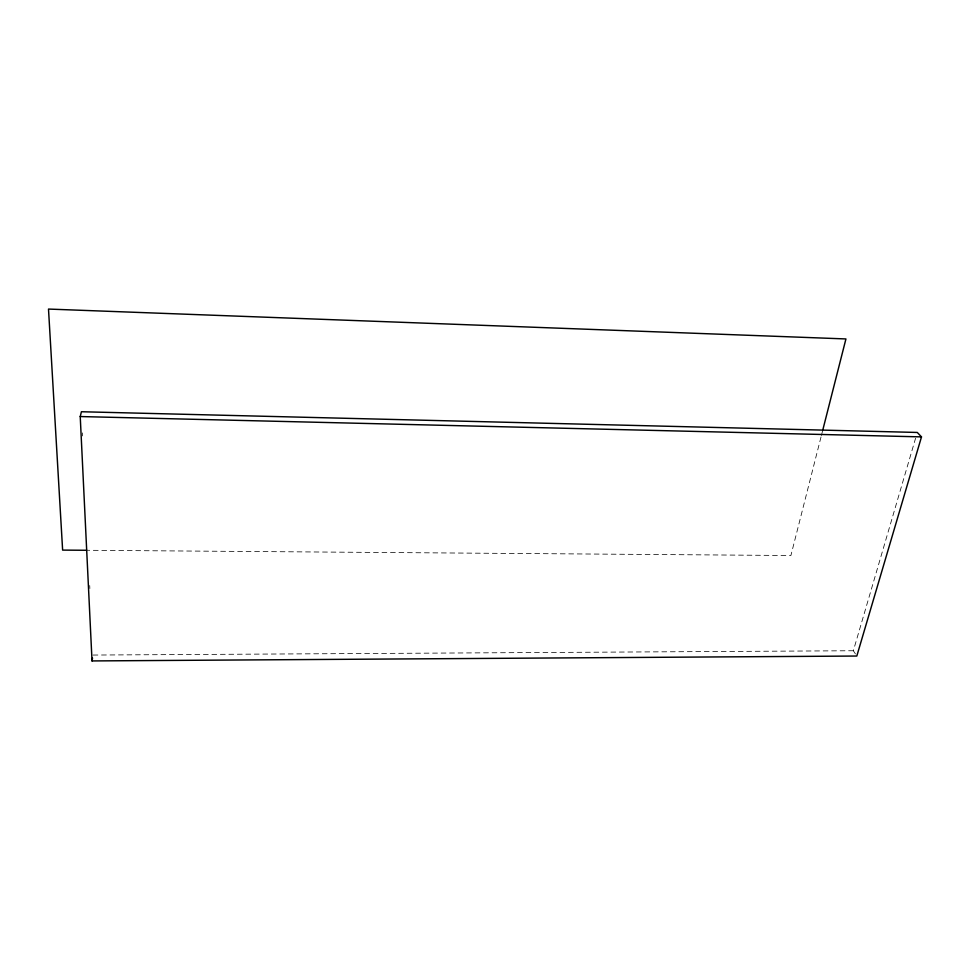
<?xml version="1.0" encoding="UTF-8"?>
<svg xmlns="http://www.w3.org/2000/svg" width="970" height="970" viewBox="0 0 970 970"><rect width="100%" height="100%" fill="white"/><g stroke="black" fill="none" stroke-linecap="round" stroke-linejoin="round"><path stroke-width="0.73" stroke-dasharray="4.85 3.64" d="M821.02 436.985L790.902 555.519L88.355 550.293M821.396 435.518L822.511 431.129M855.419 653.913L853.345 650.737L915.583 438.234M93.023 655.053L853.345 650.737M82.426 432.899L82.571 435.93M89.713 585.54L89.858 588.56"/><path stroke-width="1.45" d="M92.029 660.934L80.231 416.554L81.419 411.741L917.28 432.45L921.5 436.888L856.813 656.035L92.029 660.934L92.526 657.987M822.875 429.674L845.937 338.942L48.5 309.066L62.626 550.099L86.851 550.281M80.231 416.554L921.5 436.888"/></g></svg>
